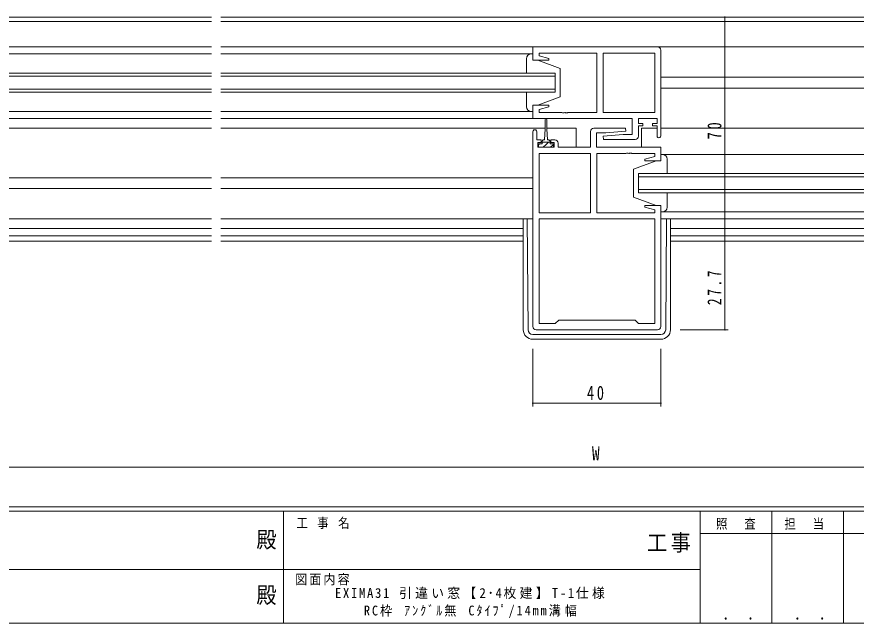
# Model space of a CAD drawing. Units: millimetres on the paper. Extents: x -397 to 397, y -282 to 282.
# Drawn here: x -92.3 to 170.1, y -282.1 to -92.5 of the extents above; entities that cross this region are included whole.
import ezdxf
from ezdxf.enums import TextEntityAlignment as Align

# ---------------------------------------------------------------- set-up
doc = ezdxf.new("R2010")
doc.units = ezdxf.units.MM
for name, color, linetype, lineweight in [('0-1_YKK_ZWAK', 7, 'Continuous', 18), ('0-3_YKK_11', 7, 'Continuous', 18), ('0-4_YKK_12', 2, 'Continuous', 18), ('0-5_YKK_13', 4, 'Continuous', 18), ('0-7_YKK_D', 6, 'Continuous', 18)]:
    doc.layers.add(name, color=color, linetype=linetype, lineweight=lineweight)
doc.layers.add('0-2_USER1', color=7, linetype='Continuous')
doc.styles.add('ＭＳ ゴシック', font='')
doc.styles.get('ＭＳ ゴシック').set_extended_font_data('MS Gothic')

msp = doc.modelspace()

# ---------------------------------------------------------------- linework, layer by layer
at = {"layer": '0-1_YKK_ZWAK'}
for p, q in [((376.092, -245.7), (-393.908, -245.7)), ((338.292, -247.1), (-393.908, -247.1)), ((-8.908, -247.1), (-8.908, -282.1)), ((121.292, -247.1), (121.292, -282.1)), ((143.692, -247.1), (143.692, -282.1)), ((166.092, -247.1), (166.092, -282.1)), ((189.476, -254.099), (121.292, -254.099)), ((-136.308, -265.299), (-7.508, -265.299)), ((-7.508, -265.299), (121.292, -265.299)), ((-393.908, -282.1), (338.292, -282.1))]:
    msp.add_line(p, q, dxfattribs=at)
at = {"layer": '0-3_YKK_11'}
for p, q in [((69.037, -101.947), (69.037, -106.147)), ((108.037, -101.947), (69.037, -101.947)), ((70.967, -103.877), (89.037, -103.877)), ((70.967, -104.795), (70.967, -103.877)), ((74.066, -105.625), (70.967, -104.795)), ((89.037, -103.877), (89.037, -122.417)), ((91.037, -103.877), (91.037, -122.417)), ((107.107, -103.877), (91.037, -103.877)), ((107.107, -122.417), (107.107, -103.877)), ((107.107, -122.417), (107.107, -103.877)), ((109.037, -129.747), (109.037, -102.947)), ((69.037, -106.147), (73.997, -106.147)), ((73.997, -106.147), (74.066, -105.625)), ((69.037, -120.147), (69.037, -124.347)), ((73.997, -120.147), (69.037, -120.147)), ((70.967, -121.5), (74.066, -120.67)), ((74.066, -120.67), (73.997, -120.147)), ((70.967, -122.417), (70.967, -121.5)), ((78.079, -122.417), (70.967, -122.417)), ((78.262, -122.537), (78.079, -122.417)), ((78.812, -122.537), (78.262, -122.537)), ((78.995, -122.417), (78.812, -122.537)), ((79.079, -122.417), (78.995, -122.417)), ((79.262, -122.537), (79.079, -122.417)), ((79.812, -122.537), (79.262, -122.537)), ((79.995, -122.417), (79.812, -122.537)), ((89.037, -122.417), (79.995, -122.417)), ((91.037, -122.417), (107.107, -122.417)), ((69.037, -124.347), (100.107, -124.347)), ((100.107, -124.347), (100.107, -129.347)), ((102.037, -124.347), (107.837, -124.347)), ((102.037, -125.847), (102.037, -124.347)), ((103.437, -125.847), (102.037, -125.847)), ((103.437, -126.647), (103.437, -125.847)), ((106.437, -125.847), (106.437, -126.647)), ((107.837, -125.847), (106.437, -125.847)), ((107.837, -124.347), (107.837, -125.847)), ((69.037, -128.447), (69.037, -189.347)), ((70.237, -131.047), (70.237, -128.447)), ((87.037, -128.347), (87.037, -133.347)), ((98.015, -127.347), (88.037, -127.347)), ((91.844, -128.847), (98.057, -128.304)), ((98.057, -128.304), (98.015, -127.347)), ((102.037, -126.647), (103.437, -126.647)), ((102.037, -129.847), (102.037, -126.647)), ((106.437, -126.647), (107.837, -126.647)), ((107.837, -126.647), (107.837, -129.747)), ((71.637, -131.047), (70.237, -131.047)), ((71.637, -131.847), (71.637, -131.047)), ((74.637, -131.047), (74.637, -131.847)), ((75.937, -131.047), (74.637, -131.047)), ((88.967, -128.847), (91.844, -128.847)), ((88.967, -133.347), (88.967, -128.847)), ((97.23, -129.347), (91.017, -129.891)), ((91.017, -129.891), (91.059, -130.847)), ((91.059, -130.847), (101.037, -130.847)), ((100.107, -129.347), (97.23, -129.347)), ((70.537, -131.847), (71.637, -131.847)), ((70.537, -133.347), (70.537, -131.847)), ((75.737, -133.347), (70.537, -133.347)), ((74.637, -131.847), (75.737, -131.847)), ((75.737, -131.847), (75.737, -133.347)), ((76.937, -133.347), (76.937, -132.047)), ((87.037, -133.347), (76.937, -133.347)), ((109.037, -133.347), (88.967, -133.347)), ((109.037, -137.547), (109.037, -133.347)), ((70.967, -135.277), (70.967, -153.817)), ((87.037, -135.277), (70.967, -135.277)), ((70.967, -135.277), (70.967, -153.817)), ((87.037, -153.817), (87.037, -135.277)), ((89.037, -135.277), (98.079, -135.277)), ((89.037, -153.817), (89.037, -135.277)), ((98.079, -135.277), (98.262, -135.157)), ((98.262, -135.157), (98.812, -135.157)), ((98.812, -135.157), (98.995, -135.277)), ((98.995, -135.277), (99.079, -135.277)), ((99.079, -135.277), (99.262, -135.157)), ((99.262, -135.157), (99.812, -135.157)), ((99.812, -135.157), (99.995, -135.277)), ((99.995, -135.277), (107.107, -135.277)), ((107.107, -136.195), (104.008, -137.025)), ((107.107, -135.277), (107.107, -136.195)), ((104.008, -137.025), (104.076, -137.547)), ((104.076, -137.547), (109.037, -137.547)), ((104.076, -151.547), (104.008, -152.07)), ((104.008, -152.07), (107.107, -152.9)), ((109.037, -151.547), (104.076, -151.547)), ((109.037, -189.347), (109.037, -151.547)), ((70.967, -153.817), (87.037, -153.817)), ((107.107, -153.817), (89.037, -153.817)), ((107.107, -152.9), (107.107, -153.817)), ((70.967, -155.747), (107.107, -155.747)), ((70.967, -188.417), (70.967, -155.747)), ((70.967, -155.747), (107.107, -155.747)), ((107.107, -155.747), (107.107, -188.417)), ((76.037, -188.417), (70.967, -188.417)), ((77.107, -187.347), (76.037, -188.417)), ((100.967, -187.347), (77.107, -187.347)), ((102.037, -188.417), (100.967, -187.347)), ((107.107, -188.417), (102.037, -188.417)), ((70.037, -190.347), (108.037, -190.347))]:
    msp.add_line(p, q, dxfattribs=at)
for centre, radius, start, end in [((108.037, -102.947), 1, 0.00001, 89.99999), ((69.637, -128.447), 0.6, 359.99999, 180.00001), ((88.037, -128.347), 1, 90.00001, 179.99999), ((75.937, -132.047), 1, 0.00001, 89.99999), ((101.037, -129.847), 1, 270.00001, 359.99999), ((108.437, -129.747), 0.6, 179.99999, 0.00001), ((70.037, -189.347), 1, 180.00001, 269.99999), ((108.037, -189.347), 1, 270.00001, 359.99999)]:
    msp.add_arc(centre, radius, start, end, dxfattribs=at)
at = {"layer": '0-4_YKK_12'}
for p, q in [((-161.263, -92.647), (-31.463, -92.647)), ((-31.463, -94.047), (-160.963, -94.047)), ((-28.463, -92.647), (206.537, -92.647)), ((206.537, -94.047), (-28.463, -94.047)), ((-129.463, -101.947), (-31.463, -101.947)), ((-28.463, -101.947), (69.537, -101.947)), ((108.037, -101.947), (206.537, -101.947)), ((76.037, -110.147), (-28.463, -110.147)), ((-128.963, -111.147), (-31.463, -111.147)), ((-28.463, -111.147), (76.037, -111.147)), ((109.037, -111.447), (206.537, -111.447)), ((-31.463, -115.147), (-128.963, -115.147)), ((76.037, -115.147), (-28.463, -115.147)), ((109.037, -114.847), (206.537, -114.847)), ((-129.463, -124.347), (-31.463, -124.347)), ((69.537, -124.347), (-28.463, -124.347)), ((-164.463, -127.347), (-31.463, -127.347)), ((-28.463, -127.347), (72.887, -127.347)), ((73.387, -127.347), (82.537, -127.347)), ((82.537, -127.347), (82.537, -133.347)), ((103.037, -127.347), (107.837, -127.347)), ((103.037, -127.347), (103.037, -133.347)), ((109.037, -127.347), (206.537, -127.347)), ((-120.963, -142.847), (-31.463, -142.847)), ((-28.463, -142.847), (69.037, -142.847)), ((102.037, -142.547), (206.537, -142.547)), ((-120.963, -146.247), (-31.463, -146.247)), ((-28.463, -146.247), (69.037, -146.247)), ((206.537, -146.547), (102.037, -146.547)), ((109.037, -155.747), (206.537, -155.747)), ((-175.963, -158.747), (-31.463, -158.747)), ((-28.463, -158.747), (66.037, -158.747)), ((112.037, -158.747), (206.537, -158.747)), ((-31.463, -161.017), (-175.663, -161.017)), ((-161.263, -162.647), (-31.463, -162.647)), ((66.037, -161.017), (-28.463, -161.017)), ((-28.463, -162.647), (66.037, -162.647)), ((206.537, -161.017), (112.037, -161.017)), ((112.037, -162.647), (206.537, -162.647))]:
    msp.add_line(p, q, dxfattribs=at)
for points in [[(-31.463, -110.147), (-128.963, -110.147), (-128.963, -116.147), (-31.463, -116.147)], [(-28.463, -116.147), (76.037, -116.147), (76.037, -110.147)], [(206.537, -141.547), (102.037, -141.547), (102.037, -147.547), (206.537, -147.547)]]:
    msp.add_lwpolyline(points, dxfattribs=at)
at = {"layer": '0-5_YKK_13'}
for p, q in [((-121.963, -104.147), (-31.463, -104.148)), ((-28.463, -104.148), (69.037, -104.149)), ((67.037, -110.147), (67.037, -105.647)), ((70.537, -106.147), (77.537, -108.747)), ((77.537, -108.747), (77.537, -117.547)), ((67.037, -120.647), (67.037, -116.147)), ((70.537, -120.147), (77.537, -117.547)), ((70.537, -120.147), (69.037, -120.147)), ((-121.963, -122.148), (-31.463, -122.147)), ((69.037, -122.147), (-28.463, -122.147)), ((72.887, -124.597), (72.887, -127.547)), ((73.387, -127.547), (73.387, -124.597)), ((72.887, -127.547), (72.637, -131.047)), ((73.387, -127.547), (73.637, -131.047)), ((72.287, -131.047), (72.637, -131.047)), ((73.637, -131.047), (73.987, -131.047)), ((71.125, -132.247), (70.837, -132.536)), ((71.887, -132.247), (71.887, -131.447)), ((74.387, -131.747), (71.887, -131.747)), ((73.137, -132.481), (72.27, -133.347)), ((73.87, -131.747), (73.137, -132.481)), ((74.387, -131.447), (74.387, -132.247)), ((75.437, -132.426), (74.515, -133.347)), ((109.037, -135.547), (206.537, -135.547)), ((107.537, -137.547), (100.537, -140.147)), ((111.037, -141.547), (111.037, -137.047)), ((100.537, -140.147), (100.537, -148.947)), ((107.537, -151.547), (100.537, -148.947)), ((111.037, -152.047), (111.037, -147.547)), ((107.537, -151.547), (109.037, -151.547)), ((109.037, -153.547), (206.537, -153.547)), ((-120.963, -155.747), (-31.463, -155.747)), ((-120.963, -155.747), (-31.463, -155.747)), ((-28.463, -155.747), (69.037, -155.747)), ((-28.463, -155.747), (69.037, -155.747)), ((66.037, -155.747), (66.037, -190.347)), ((67.525, -190.359), (67.252, -155.747)), ((110.549, -190.359), (110.822, -155.747)), ((112.037, -155.747), (112.037, -190.347)), ((69.025, -191.847), (109.049, -191.847)), ((69.037, -193.347), (109.037, -193.347))]:
    msp.add_line(p, q, dxfattribs=at)
for points in [[(68.537, -104.147), (69.037, -104.147), (69.037, -106.147), (70.537, -106.147)], [(69.037, -120.147), (69.037, -122.147), (68.537, -122.147)], [(71.887, -132.247), (70.837, -132.247), (70.837, -133.347), (75.437, -133.347), (75.437, -132.247), (74.387, -132.247)], [(109.537, -135.547), (109.037, -135.547), (109.037, -137.547), (107.537, -137.547)], [(109.037, -151.547), (109.037, -153.547), (109.537, -153.547)]]:
    msp.add_lwpolyline(points, dxfattribs=at)
for centre, radius, start, end in [((68.537, -105.647), 1.5, 90, 180), ((68.537, -120.647), 1.5, 180, 270), ((73.137, -124.597), 0.25, 0, 180), ((72.287, -131.447), 0.4, 90, 180), ((73.987, -131.447), 0.4, 0, 90), ((109.537, -137.047), 1.5, 0, 90), ((109.537, -152.047), 1.5, 270, 0), ((69.037, -190.347), 3, 180, 270), ((69.025, -190.347), 1.5, 180.45233, 270), ((109.037, -190.347), 3, 270, 0), ((109.049, -190.347), 1.5, 270, 359.54767)]:
    msp.add_arc(centre, radius, start, end, dxfattribs=at)
at = {"layer": '0-7_YKK_D'}
for p, q in [((115.037, -92.647), (130.037, -92.647)), ((129.037, -92.647), (129.037, -162.647)), ((115.037, -162.647), (130.037, -162.647)), ((115.037, -162.647), (130.037, -162.647)), ((129.037, -162.647), (129.037, -190.347)), ((115.037, -190.347), (130.037, -190.347)), ((69.037, -196.347), (69.037, -214.347)), ((109.037, -196.347), (109.037, -214.347)), ((69.037, -213.347), (109.037, -213.347)), ((-153.963, -233.347), (332.037, -233.347))]:
    msp.add_line(p, q, dxfattribs=at)
for centre, start, end in [((129.037, -92.647), 90, 270), ((129.037, -92.647), 270, 90), ((129.037, -162.647), 90, 270), ((129.037, -162.647), 90, 270), ((129.037, -162.647), 270, 90), ((129.037, -162.647), 270, 90), ((129.037, -190.347), 90, 270), ((129.037, -190.347), 270, 90), ((69.037, -213.347), 0, 180), ((69.037, -213.347), 180, 0), ((109.037, -213.347), 0, 180), ((109.037, -213.347), 180, 0)]:
    msp.add_arc(centre, 0.106, start, end, dxfattribs=at)

# ---------------------------------------------------------------- texts
at = {"layer": '0-1_YKK_ZWAK', "style": 'ＭＳ ゴシック', "width": 0.9}
for p in [(-17.39, -260.056), (-17.39, -277.378)]:
    msp.add_text('殿', height=5.132, dxfattribs=at).set_placement(p, align=Align.BOTTOM_LEFT)
at = {"layer": '0-1_YKK_ZWAK', "attachment_point": 7, "style": 'ＭＳ ゴシック'}
for s, insert, char_height in [('\\T1.22;\\W0.85;工\\~事\\~名', (-4.896, -252.633), 3.079), ('\\T1.24;\\W0.85;照\\~\\~査', (126.281, -252.88), 3.079), ('\\T1.24;\\W0.85;担\\~\\~当', (147.646, -252.88), 3.079), ('\\T1.17;\\W0.9;工事', (104.723, -260.056), 5.132), ('\\T1.17;\\W0.9;図面内容', (-5.291, -270.248), 3.079), ('\\T1.24;\\W0.85;\\~．\\~．', (125.747, -281.046), 3.592), ('\\T1.24;\\W0.85;\\~．\\~．', (148.147, -281.046), 3.592)]:
    msp.add_mtext(s, dxfattribs=dict(at, insert=insert, char_height=char_height))
at = {"layer": '0-2_USER1', "char_height": 3.079, "attachment_point": 7, "style": 'ＭＳ ゴシック'}
for s, insert in [('\\T1.26;\\W0.95;EXIMA31\\~引違い窓【2･4枚建】T-1仕様', (7.149, -274.549)), ('\\T1.33;\\W0.9;RC枠\\~ｱﾝｸﾞﾙ無\\~Cﾀｲﾌﾟ/14mm溝幅', (16.229, -280.425))]:
    msp.add_mtext(s, dxfattribs=dict(at, insert=insert))
at = {"layer": '0-7_YKK_D', "color": 7, "style": 'ＭＳ ゴシック', "width": 0.8}
msp.add_text('W', height=4.399, dxfattribs=at).set_placement((87.502, -232.547), align=Align.BOTTOM_LEFT)
at = {"layer": '0-7_YKK_D', "color": 7, "char_height": 4.399, "attachment_point": 7, "rotation": 90, "style": 'ＭＳ ゴシック'}
for s, insert in [('\\T1.37;\\W0.75;70', (128.037, -130.839)), ('\\T1.39;\\W0.7;27.7', (128.037, -182.674))]:
    msp.add_mtext(s, dxfattribs=dict(at, insert=insert))
at = {"layer": '0-7_YKK_D', "color": 7, "insert": (85.942, -212.347), "char_height": 4.399, "attachment_point": 7, "style": 'ＭＳ ゴシック'}
msp.add_mtext('\\T1.37;\\W0.75;40', dxfattribs=at)

doc.saveas('drawing.dxf')
